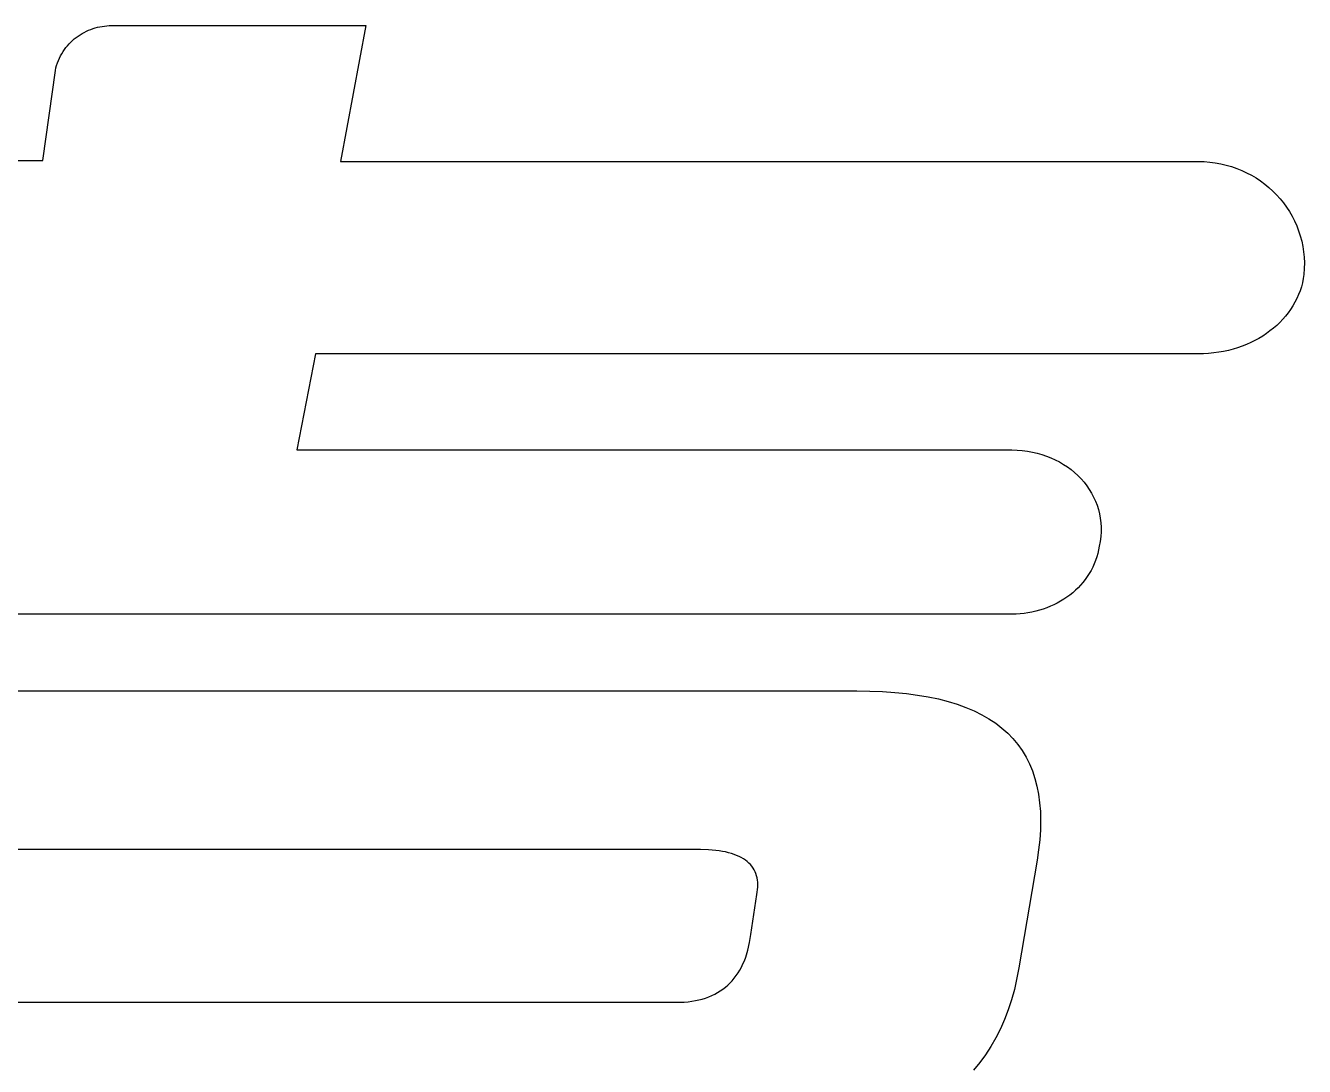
# Model space of a CAD drawing. Header units: millimetres. Extents: x 3 to 237, y -203 to -4.
# Drawn here: x 107.832 to 110.584, y -200.278 to -198.039 of the extents above; entities that cross this region are included whole.
import ezdxf

# ---------------------------------------------------------------- set-up
doc = ezdxf.new("R2010")
doc.units = ezdxf.units.MM
doc.layers.add('BLUETHIRTYONE', color=171, linetype='CONTINUOUS')
doc.layers.add('RED', color=14, linetype='CONTINUOUS')

msp = doc.modelspace()

# ---------------------------------------------------------------- linework, layer by layer
at = {"layer": 'BLUETHIRTYONE', "linetype": 'CONTINUOUS'}
for p, q in [((107.9449, -198.0617), (107.9492, -198.0589)), ((107.9492, -198.0589), (107.9536, -198.0562)), ((107.9536, -198.0562), (107.9581, -198.0537)), ((107.9581, -198.0537), (107.9627, -198.0514)), ((107.9627, -198.0514), (107.9674, -198.0493)), ((107.9674, -198.0493), (107.9721, -198.0474)), ((107.9721, -198.0474), (107.9769, -198.0457)), ((107.9769, -198.0457), (107.9818, -198.0442)), ((107.9818, -198.0442), (107.9867, -198.0428)), ((107.9867, -198.0428), (107.9917, -198.0417)), ((107.9917, -198.0417), (107.9967, -198.0408)), ((107.9967, -198.0408), (108.0017, -198.0401)), ((108.0017, -198.0401), (108.0068, -198.0395)), ((108.0068, -198.0395), (108.0119, -198.0392)), ((108.0119, -198.0392), (108.017, -198.0391)), ((108.017, -198.0391), (108.564, -198.0391)), ((108.564, -198.0391), (108.5097, -198.3314)), ((107.9154, -198.0908), (107.9186, -198.0865)), ((107.9186, -198.0865), (107.9219, -198.0825)), ((107.9219, -198.0825), (107.9254, -198.0786)), ((107.9254, -198.0786), (107.929, -198.0749)), ((107.929, -198.0749), (107.9328, -198.0713)), ((107.9328, -198.0713), (107.9367, -198.0679)), ((107.9367, -198.0679), (107.9408, -198.0647)), ((107.9408, -198.0647), (107.9449, -198.0617)), ((107.9005, -198.1195), (107.9025, -198.1143)), ((107.9025, -198.1143), (107.9047, -198.1093)), ((107.9047, -198.1093), (107.9071, -198.1044)), ((107.9071, -198.1044), (107.9097, -198.0997)), ((107.9097, -198.0997), (107.9125, -198.0952)), ((107.9125, -198.0952), (107.9154, -198.0908)), ((107.8687, -198.3295), (107.8959, -198.1359)), ((107.8959, -198.1359), (107.8972, -198.1303)), ((107.8972, -198.1303), (107.8987, -198.1248)), ((107.8987, -198.1248), (107.9005, -198.1195)), ((105.8102, -198.3295), (107.8687, -198.3295)), ((108.5097, -198.3314), (110.3552, -198.3314)), ((110.3552, -198.3314), (110.3677, -198.3317)), ((110.3677, -198.3317), (110.3799, -198.3327)), ((110.3799, -198.3327), (110.392, -198.3342)), ((110.392, -198.3342), (110.4039, -198.3364)), ((110.4039, -198.3364), (110.4155, -198.3391)), ((110.4155, -198.3391), (110.4269, -198.3424)), ((110.4269, -198.3424), (110.4381, -198.3463)), ((110.4381, -198.3463), (110.4489, -198.3507)), ((110.4489, -198.3507), (110.4595, -198.3556)), ((110.4595, -198.3556), (110.4697, -198.361)), ((110.4697, -198.361), (110.4797, -198.3669)), ((110.4797, -198.3669), (110.4893, -198.3732)), ((110.4893, -198.3732), (110.4985, -198.38)), ((110.4985, -198.38), (110.5073, -198.3873)), ((110.5073, -198.3873), (110.5158, -198.395)), ((110.5158, -198.395), (110.5238, -198.403)), ((110.5238, -198.403), (110.5314, -198.4115)), ((110.5314, -198.4115), (110.5386, -198.4203)), ((110.5386, -198.4203), (110.5453, -198.4295)), ((110.5453, -198.4295), (110.5515, -198.4391)), ((110.5515, -198.4391), (110.5573, -198.4489)), ((110.5573, -198.4489), (110.5625, -198.4591)), ((110.5625, -198.4591), (110.5672, -198.4696)), ((110.5672, -198.4696), (110.5713, -198.4803)), ((110.5713, -198.4803), (110.5749, -198.4913)), ((110.5749, -198.4913), (110.5779, -198.5026)), ((110.5779, -198.5026), (110.5803, -198.5141)), ((110.5803, -198.5141), (110.5821, -198.5258)), ((110.5821, -198.5258), (110.5833, -198.5376)), ((110.5833, -198.5376), (110.5838, -198.5497)), ((110.5838, -198.5497), (110.5836, -198.5619)), ((110.5814, -198.5833), (110.5795, -198.5922)), ((110.5828, -198.5743), (110.5814, -198.5833)), ((110.5836, -198.5619), (110.5828, -198.5743)), ((110.5744, -198.6095), (110.5712, -198.6178)), ((110.5772, -198.6009), (110.5744, -198.6095)), ((110.5795, -198.5922), (110.5772, -198.6009)), ((110.5635, -198.634), (110.559, -198.6419)), ((110.5675, -198.626), (110.5635, -198.634)), ((110.5712, -198.6178), (110.5675, -198.626)), ((110.5432, -198.664), (110.5372, -198.6709)), ((110.5489, -198.6568), (110.5432, -198.664)), ((110.5541, -198.6495), (110.5489, -198.6568)), ((110.559, -198.6419), (110.5541, -198.6495)), ((110.5171, -198.6902), (110.5097, -198.696)), ((110.5241, -198.684), (110.5171, -198.6902)), ((110.5309, -198.6776), (110.5241, -198.684)), ((110.5372, -198.6709), (110.5309, -198.6776)), ((110.4683, -198.721), (110.4591, -198.725)), ((110.4771, -198.7166), (110.4683, -198.721)), ((110.4857, -198.7119), (110.4771, -198.7166)), ((110.494, -198.7069), (110.4857, -198.7119)), ((110.502, -198.7016), (110.494, -198.7069)), ((110.5097, -198.696), (110.502, -198.7016)), ((108.4554, -198.7451), (108.4157, -198.952)), ((110.3552, -198.7451), (108.4554, -198.7451)), ((110.3665, -198.7449), (110.3552, -198.7451)), ((110.3776, -198.7443), (110.3665, -198.7449)), ((110.3885, -198.7432), (110.3776, -198.7443)), ((110.3993, -198.7418), (110.3885, -198.7432)), ((110.4098, -198.7399), (110.3993, -198.7418)), ((110.4201, -198.7377), (110.4098, -198.7399)), ((110.4302, -198.7351), (110.4201, -198.7377)), ((110.4401, -198.7321), (110.4302, -198.7351)), ((110.4498, -198.7287), (110.4401, -198.7321)), ((110.4591, -198.725), (110.4498, -198.7287)), ((108.4157, -198.952), (109.9544, -198.952)), ((109.9544, -198.952), (109.9657, -198.9523)), ((109.9657, -198.9523), (109.9767, -198.9531)), ((109.9767, -198.9531), (109.9876, -198.9545)), ((109.9876, -198.9545), (109.9983, -198.9564)), ((109.9983, -198.9564), (110.0087, -198.9588)), ((110.0087, -198.9588), (110.0188, -198.9617)), ((110.0188, -198.9617), (110.0287, -198.965)), ((110.0287, -198.965), (110.0384, -198.9689)), ((110.0384, -198.9689), (110.0477, -198.9731)), ((110.0477, -198.9731), (110.0567, -198.9778)), ((110.0567, -198.9778), (110.0653, -198.9829)), ((110.0653, -198.9829), (110.0737, -198.9885)), ((110.0737, -198.9885), (110.0816, -198.9943)), ((110.0816, -198.9943), (110.0892, -199.0006)), ((110.0892, -199.0006), (110.0964, -199.0072)), ((110.0964, -199.0072), (110.1031, -199.0142)), ((110.1031, -199.0142), (110.1095, -199.0215)), ((110.1095, -199.0215), (110.1154, -199.029)), ((110.1154, -199.029), (110.1208, -199.0369)), ((110.1208, -199.0369), (110.1258, -199.0451)), ((110.1258, -199.0451), (110.1302, -199.0535)), ((110.1302, -199.0535), (110.1342, -199.0621)), ((110.1342, -199.0621), (110.1376, -199.071)), ((110.1376, -199.071), (110.1405, -199.0801)), ((110.1405, -199.0801), (110.1429, -199.0894)), ((110.1429, -199.0894), (110.1446, -199.0989)), ((110.1446, -199.0989), (110.1458, -199.1086)), ((110.1463, -199.1284), (110.1456, -199.1384)), ((110.1458, -199.1086), (110.1464, -199.1184)), ((110.1464, -199.1184), (110.1463, -199.1284)), ((110.1423, -199.1589), (110.1409, -199.1668)), ((110.1443, -199.1486), (110.1423, -199.1589)), ((110.1456, -199.1384), (110.1443, -199.1486)), ((110.1345, -199.1897), (110.1316, -199.197)), ((110.137, -199.1822), (110.1345, -199.1897)), ((110.1391, -199.1746), (110.137, -199.1822)), ((110.1409, -199.1668), (110.1391, -199.1746)), ((110.1248, -199.211), (110.1209, -199.2178)), ((110.1283, -199.2041), (110.1248, -199.211)), ((110.1316, -199.197), (110.1283, -199.2041)), ((110.1021, -199.2427), (110.0967, -199.2484)), ((110.1072, -199.2368), (110.1021, -199.2427)), ((110.1121, -199.2306), (110.1072, -199.2368)), ((110.1166, -199.2243), (110.1121, -199.2306)), ((110.1209, -199.2178), (110.1166, -199.2243)), ((110.0724, -199.2687), (110.0658, -199.2732)), ((110.0789, -199.264), (110.0724, -199.2687)), ((110.0851, -199.259), (110.0789, -199.264)), ((110.091, -199.2538), (110.0851, -199.259)), ((110.0967, -199.2484), (110.091, -199.2538)), ((110.0055, -199.2989), (109.9973, -199.3007)), ((110.0137, -199.2967), (110.0055, -199.2989)), ((110.0216, -199.2942), (110.0137, -199.2967)), ((110.0294, -199.2914), (110.0216, -199.2942)), ((110.0371, -199.2883), (110.0294, -199.2914)), ((110.0445, -199.285), (110.0371, -199.2883)), ((110.0518, -199.2813), (110.0445, -199.285)), ((110.0589, -199.2774), (110.0518, -199.2813)), ((110.0658, -199.2732), (110.0589, -199.2774)), ((109.9544, -199.305), (106.1025, -199.305)), ((109.9632, -199.3049), (109.9544, -199.305)), ((109.9718, -199.3043), (109.9632, -199.3049)), ((109.9804, -199.3035), (109.9718, -199.3043)), ((109.9889, -199.3023), (109.9804, -199.3035)), ((109.9973, -199.3007), (109.9889, -199.3023)), ((106.3301, -199.4702), (109.6203, -199.4702)), ((109.6203, -199.4702), (109.6488, -199.4705)), ((109.6488, -199.4705), (109.6761, -199.4716)), ((109.6761, -199.4716), (109.7023, -199.4734)), ((109.7023, -199.4734), (109.7274, -199.4759)), ((109.7274, -199.4759), (109.7514, -199.4791)), ((109.7514, -199.4791), (109.7743, -199.483)), ((109.7743, -199.483), (109.7962, -199.4876)), ((109.7962, -199.4876), (109.817, -199.4929)), ((109.817, -199.4929), (109.8367, -199.499)), ((109.8367, -199.499), (109.8553, -199.5057)), ((109.8553, -199.5057), (109.8729, -199.5132)), ((109.8729, -199.5132), (109.8895, -199.5214)), ((109.8895, -199.5214), (109.905, -199.5303)), ((109.905, -199.5303), (109.9194, -199.5399)), ((109.9194, -199.5399), (109.9328, -199.5502)), ((109.9328, -199.5502), (109.9453, -199.5613)), ((109.9453, -199.5613), (109.9566, -199.573)), ((109.9566, -199.573), (109.967, -199.5855)), ((109.967, -199.5855), (109.9764, -199.5986)), ((109.9764, -199.5986), (109.9847, -199.6125)), ((109.9847, -199.6125), (109.9921, -199.6271)), ((109.9921, -199.6271), (109.9984, -199.6424)), ((109.9984, -199.6424), (110.0038, -199.6584)), ((110.0038, -199.6584), (110.0082, -199.6751)), ((110.0082, -199.6751), (110.0116, -199.6926)), ((110.0116, -199.6926), (110.014, -199.7107)), ((110.014, -199.7107), (110.0155, -199.7296)), ((110.0155, -199.7296), (110.016, -199.7492)), ((110.016, -199.7492), (110.0156, -199.7694)), ((110.0142, -199.7904), (110.0119, -199.8121)), ((110.0156, -199.7694), (110.0142, -199.7904)), ((109.2842, -199.8118), (106.5556, -199.8118)), ((109.3012, -199.8122), (109.2842, -199.8118)), ((109.3169, -199.8135), (109.3012, -199.8122)), ((109.3243, -199.8144), (109.3169, -199.8135)), ((109.3314, -199.8155), (109.3243, -199.8144)), ((109.3381, -199.8168), (109.3314, -199.8155)), ((109.3445, -199.8184), (109.3381, -199.8168)), ((109.3507, -199.8201), (109.3445, -199.8184)), ((109.3565, -199.822), (109.3507, -199.8201)), ((109.362, -199.8241), (109.3565, -199.822)), ((110.0119, -199.8121), (110.0087, -199.8346)), ((109.3671, -199.8264), (109.362, -199.8241)), ((109.372, -199.8289), (109.3671, -199.8264)), ((109.3765, -199.8315), (109.372, -199.8289)), ((109.3808, -199.8344), (109.3765, -199.8315)), ((109.3847, -199.8374), (109.3808, -199.8344)), ((109.3883, -199.8406), (109.3847, -199.8374)), ((109.3916, -199.844), (109.3883, -199.8406)), ((109.3946, -199.8475), (109.3916, -199.844)), ((109.3973, -199.8513), (109.3946, -199.8475)), ((110.0087, -199.8346), (109.969, -200.0661)), ((109.3996, -199.8552), (109.3973, -199.8513)), ((109.4017, -199.8592), (109.3996, -199.8552)), ((109.4035, -199.8634), (109.4017, -199.8592)), ((109.4049, -199.8678), (109.4035, -199.8634)), ((109.406, -199.8724), (109.4049, -199.8678)), ((109.4068, -199.8771), (109.406, -199.8724)), ((109.4074, -199.882), (109.4068, -199.8771)), ((109.4053, -199.9086), (109.4063, -199.903)), ((109.4063, -199.903), (109.407, -199.8975)), ((109.407, -199.8975), (109.4075, -199.8922)), ((109.4076, -199.887), (109.4074, -199.882)), ((109.4075, -199.8922), (109.4076, -199.887)), ((109.3928, -199.994), (109.4053, -199.9086)), ((109.3861, -200.0281), (109.3899, -200.0116)), ((109.3899, -200.0116), (109.3928, -199.994)), ((109.3814, -200.0434), (109.3861, -200.0281)), ((109.3689, -200.0708), (109.3724, -200.0644)), ((109.3724, -200.0644), (109.3756, -200.0577)), ((109.3756, -200.0577), (109.3786, -200.0507)), ((109.3786, -200.0507), (109.3814, -200.0434)), ((109.969, -200.0661), (109.9597, -200.1127)), ((109.3479, -200.0986), (109.3525, -200.0936)), ((109.3525, -200.0936), (109.357, -200.0883)), ((109.357, -200.0883), (109.3612, -200.0828)), ((109.3612, -200.0828), (109.3652, -200.0769)), ((109.3652, -200.0769), (109.3689, -200.0708)), ((109.3084, -200.1257), (109.3148, -200.1227)), ((109.3148, -200.1227), (109.3209, -200.1194)), ((109.3209, -200.1194), (109.3268, -200.1158)), ((109.3268, -200.1158), (109.3324, -200.112)), ((109.3324, -200.112), (109.3378, -200.1078)), ((109.3378, -200.1078), (109.3429, -200.1034)), ((109.3429, -200.1034), (109.3479, -200.0986)), ((109.9597, -200.1127), (109.9536, -200.1349)), ((106.5034, -200.1401), (109.232, -200.1401)), ((109.232, -200.1401), (109.2407, -200.14)), ((109.2407, -200.14), (109.2492, -200.1396)), ((109.2492, -200.1396), (109.2574, -200.1388)), ((109.2574, -200.1388), (109.2654, -200.1378)), ((109.2654, -200.1378), (109.2732, -200.1365)), ((109.2732, -200.1365), (109.2807, -200.1349)), ((109.2807, -200.1349), (109.288, -200.1331)), ((109.288, -200.1331), (109.295, -200.1309)), ((109.295, -200.1309), (109.3018, -200.1285)), ((109.3018, -200.1285), (109.3084, -200.1257)), ((109.9536, -200.1349), (109.9466, -200.1564)), ((109.9387, -200.1771), (109.9298, -200.1972)), ((109.9466, -200.1564), (109.9387, -200.1771)), ((109.9298, -200.1972), (109.92, -200.2164)), ((109.9093, -200.235), (109.8977, -200.2528)), ((109.92, -200.2164), (109.9093, -200.235)), ((109.8977, -200.2528), (109.8851, -200.2699)), ((109.8851, -200.2699), (109.8716, -200.2862))]:
    msp.add_line(p, q, dxfattribs=at)
at = {"layer": 'RED', "linetype": 'CONTINUOUS'}
for p, q in [((107.9449, -198.0617), (107.9492, -198.0589)), ((107.9492, -198.0589), (107.9536, -198.0562)), ((107.9536, -198.0562), (107.9581, -198.0537)), ((107.9581, -198.0537), (107.9627, -198.0514)), ((107.9627, -198.0514), (107.9674, -198.0493)), ((107.9674, -198.0493), (107.9721, -198.0474)), ((107.9721, -198.0474), (107.9769, -198.0457)), ((107.9769, -198.0457), (107.9818, -198.0442)), ((107.9818, -198.0442), (107.9867, -198.0428)), ((107.9867, -198.0428), (107.9917, -198.0417)), ((107.9917, -198.0417), (107.9967, -198.0408)), ((107.9967, -198.0408), (108.0017, -198.0401)), ((108.0017, -198.0401), (108.0068, -198.0395)), ((108.0068, -198.0395), (108.0119, -198.0392)), ((108.0119, -198.0392), (108.017, -198.0391)), ((108.017, -198.0391), (108.564, -198.0391)), ((108.564, -198.0391), (108.5097, -198.3314)), ((107.9154, -198.0908), (107.9186, -198.0865)), ((107.9186, -198.0865), (107.9219, -198.0825)), ((107.9219, -198.0825), (107.9254, -198.0786)), ((107.9254, -198.0786), (107.929, -198.0749)), ((107.929, -198.0749), (107.9328, -198.0713)), ((107.9328, -198.0713), (107.9367, -198.0679)), ((107.9367, -198.0679), (107.9408, -198.0647)), ((107.9408, -198.0647), (107.9449, -198.0617)), ((107.9005, -198.1195), (107.9025, -198.1143)), ((107.9025, -198.1143), (107.9047, -198.1093)), ((107.9047, -198.1093), (107.9071, -198.1044)), ((107.9071, -198.1044), (107.9097, -198.0997)), ((107.9097, -198.0997), (107.9125, -198.0952)), ((107.9125, -198.0952), (107.9154, -198.0908)), ((107.8687, -198.3295), (107.8959, -198.1359)), ((107.8959, -198.1359), (107.8972, -198.1303)), ((107.8972, -198.1303), (107.8987, -198.1248)), ((107.8987, -198.1248), (107.9005, -198.1195)), ((105.8102, -198.3295), (107.8687, -198.3295)), ((108.5097, -198.3314), (110.3552, -198.3314)), ((110.3552, -198.3314), (110.3677, -198.3317)), ((110.3677, -198.3317), (110.3799, -198.3327)), ((110.3799, -198.3327), (110.392, -198.3342)), ((110.392, -198.3342), (110.4039, -198.3364)), ((110.4039, -198.3364), (110.4155, -198.3391)), ((110.4155, -198.3391), (110.4269, -198.3424)), ((110.4269, -198.3424), (110.4381, -198.3463)), ((110.4381, -198.3463), (110.4489, -198.3507)), ((110.4489, -198.3507), (110.4595, -198.3556)), ((110.4595, -198.3556), (110.4697, -198.361)), ((110.4697, -198.361), (110.4797, -198.3669)), ((110.4797, -198.3669), (110.4893, -198.3732)), ((110.4893, -198.3732), (110.4985, -198.38)), ((110.4985, -198.38), (110.5073, -198.3873)), ((110.5073, -198.3873), (110.5158, -198.395)), ((110.5158, -198.395), (110.5238, -198.403)), ((110.5238, -198.403), (110.5314, -198.4115)), ((110.5314, -198.4115), (110.5386, -198.4203)), ((110.5386, -198.4203), (110.5453, -198.4295)), ((110.5453, -198.4295), (110.5515, -198.4391)), ((110.5515, -198.4391), (110.5573, -198.4489)), ((110.5573, -198.4489), (110.5625, -198.4591)), ((110.5625, -198.4591), (110.5672, -198.4696)), ((110.5672, -198.4696), (110.5713, -198.4803)), ((110.5713, -198.4803), (110.5749, -198.4913)), ((110.5749, -198.4913), (110.5779, -198.5026)), ((110.5779, -198.5026), (110.5803, -198.5141)), ((110.5803, -198.5141), (110.5821, -198.5258)), ((110.5821, -198.5258), (110.5833, -198.5376)), ((110.5833, -198.5376), (110.5838, -198.5497)), ((110.5838, -198.5497), (110.5836, -198.5619)), ((110.5814, -198.5833), (110.5795, -198.5922)), ((110.5828, -198.5743), (110.5814, -198.5833)), ((110.5836, -198.5619), (110.5828, -198.5743)), ((110.5744, -198.6095), (110.5712, -198.6178)), ((110.5772, -198.6009), (110.5744, -198.6095)), ((110.5795, -198.5922), (110.5772, -198.6009)), ((110.5635, -198.634), (110.559, -198.6419)), ((110.5675, -198.626), (110.5635, -198.634)), ((110.5712, -198.6178), (110.5675, -198.626)), ((110.5432, -198.664), (110.5372, -198.6709)), ((110.5489, -198.6568), (110.5432, -198.664)), ((110.5541, -198.6495), (110.5489, -198.6568)), ((110.559, -198.6419), (110.5541, -198.6495)), ((110.5171, -198.6902), (110.5097, -198.696)), ((110.5241, -198.684), (110.5171, -198.6902)), ((110.5309, -198.6776), (110.5241, -198.684)), ((110.5372, -198.6709), (110.5309, -198.6776)), ((110.4683, -198.721), (110.4591, -198.725)), ((110.4771, -198.7166), (110.4683, -198.721)), ((110.4857, -198.7119), (110.4771, -198.7166)), ((110.494, -198.7069), (110.4857, -198.7119)), ((110.502, -198.7016), (110.494, -198.7069)), ((110.5097, -198.696), (110.502, -198.7016)), ((108.4554, -198.7451), (108.4157, -198.952)), ((110.3552, -198.7451), (108.4554, -198.7451)), ((110.3665, -198.7449), (110.3552, -198.7451)), ((110.3776, -198.7443), (110.3665, -198.7449)), ((110.3885, -198.7432), (110.3776, -198.7443)), ((110.3993, -198.7418), (110.3885, -198.7432)), ((110.4098, -198.7399), (110.3993, -198.7418)), ((110.4201, -198.7377), (110.4098, -198.7399)), ((110.4302, -198.7351), (110.4201, -198.7377)), ((110.4401, -198.7321), (110.4302, -198.7351)), ((110.4498, -198.7287), (110.4401, -198.7321)), ((110.4591, -198.725), (110.4498, -198.7287)), ((108.4157, -198.952), (109.9544, -198.952)), ((109.9544, -198.952), (109.9657, -198.9523)), ((109.9657, -198.9523), (109.9767, -198.9531)), ((109.9767, -198.9531), (109.9876, -198.9545)), ((109.9876, -198.9545), (109.9983, -198.9564)), ((109.9983, -198.9564), (110.0087, -198.9588)), ((110.0087, -198.9588), (110.0188, -198.9617)), ((110.0188, -198.9617), (110.0287, -198.965)), ((110.0287, -198.965), (110.0384, -198.9689)), ((110.0384, -198.9689), (110.0477, -198.9731)), ((110.0477, -198.9731), (110.0567, -198.9778)), ((110.0567, -198.9778), (110.0653, -198.9829)), ((110.0653, -198.9829), (110.0737, -198.9885)), ((110.0737, -198.9885), (110.0816, -198.9943)), ((110.0816, -198.9943), (110.0892, -199.0006)), ((110.0892, -199.0006), (110.0964, -199.0072)), ((110.0964, -199.0072), (110.1031, -199.0142)), ((110.1031, -199.0142), (110.1095, -199.0215)), ((110.1095, -199.0215), (110.1154, -199.029)), ((110.1154, -199.029), (110.1208, -199.0369)), ((110.1208, -199.0369), (110.1258, -199.0451)), ((110.1258, -199.0451), (110.1302, -199.0535)), ((110.1302, -199.0535), (110.1342, -199.0621)), ((110.1342, -199.0621), (110.1376, -199.071)), ((110.1376, -199.071), (110.1405, -199.0801)), ((110.1405, -199.0801), (110.1429, -199.0894)), ((110.1429, -199.0894), (110.1446, -199.0989)), ((110.1446, -199.0989), (110.1458, -199.1086)), ((110.1463, -199.1284), (110.1456, -199.1384)), ((110.1458, -199.1086), (110.1464, -199.1184)), ((110.1464, -199.1184), (110.1463, -199.1284)), ((110.1423, -199.1589), (110.1409, -199.1668)), ((110.1443, -199.1486), (110.1423, -199.1589)), ((110.1456, -199.1384), (110.1443, -199.1486)), ((110.1345, -199.1897), (110.1316, -199.197)), ((110.137, -199.1822), (110.1345, -199.1897)), ((110.1391, -199.1746), (110.137, -199.1822)), ((110.1409, -199.1668), (110.1391, -199.1746)), ((110.1248, -199.211), (110.1209, -199.2178)), ((110.1283, -199.2041), (110.1248, -199.211)), ((110.1316, -199.197), (110.1283, -199.2041)), ((110.1021, -199.2427), (110.0967, -199.2484)), ((110.1072, -199.2368), (110.1021, -199.2427)), ((110.1121, -199.2306), (110.1072, -199.2368)), ((110.1166, -199.2243), (110.1121, -199.2306)), ((110.1209, -199.2178), (110.1166, -199.2243)), ((110.0724, -199.2687), (110.0658, -199.2732)), ((110.0789, -199.264), (110.0724, -199.2687)), ((110.0851, -199.259), (110.0789, -199.264)), ((110.091, -199.2538), (110.0851, -199.259)), ((110.0967, -199.2484), (110.091, -199.2538)), ((110.0055, -199.2989), (109.9973, -199.3007)), ((110.0137, -199.2967), (110.0055, -199.2989)), ((110.0216, -199.2942), (110.0137, -199.2967)), ((110.0294, -199.2914), (110.0216, -199.2942)), ((110.0371, -199.2883), (110.0294, -199.2914)), ((110.0445, -199.285), (110.0371, -199.2883)), ((110.0518, -199.2813), (110.0445, -199.285)), ((110.0589, -199.2774), (110.0518, -199.2813)), ((110.0658, -199.2732), (110.0589, -199.2774)), ((109.9544, -199.305), (106.1025, -199.305)), ((109.9632, -199.3049), (109.9544, -199.305)), ((109.9718, -199.3043), (109.9632, -199.3049)), ((109.9804, -199.3035), (109.9718, -199.3043)), ((109.9889, -199.3023), (109.9804, -199.3035)), ((109.9973, -199.3007), (109.9889, -199.3023)), ((106.3301, -199.4702), (109.6203, -199.4702)), ((109.6203, -199.4702), (109.6488, -199.4705)), ((109.6488, -199.4705), (109.6761, -199.4716)), ((109.6761, -199.4716), (109.7023, -199.4734)), ((109.7023, -199.4734), (109.7274, -199.4759)), ((109.7274, -199.4759), (109.7514, -199.4791)), ((109.7514, -199.4791), (109.7743, -199.483)), ((109.7743, -199.483), (109.7962, -199.4876)), ((109.7962, -199.4876), (109.817, -199.4929)), ((109.817, -199.4929), (109.8367, -199.499)), ((109.8367, -199.499), (109.8553, -199.5057)), ((109.8553, -199.5057), (109.8729, -199.5132)), ((109.8729, -199.5132), (109.8895, -199.5214)), ((109.8895, -199.5214), (109.905, -199.5303)), ((109.905, -199.5303), (109.9194, -199.5399)), ((109.9194, -199.5399), (109.9328, -199.5502)), ((109.9328, -199.5502), (109.9453, -199.5613)), ((109.9453, -199.5613), (109.9566, -199.573)), ((109.9566, -199.573), (109.967, -199.5855)), ((109.967, -199.5855), (109.9764, -199.5986)), ((109.9764, -199.5986), (109.9847, -199.6125)), ((109.9847, -199.6125), (109.9921, -199.6271)), ((109.9921, -199.6271), (109.9984, -199.6424)), ((109.9984, -199.6424), (110.0038, -199.6584)), ((110.0038, -199.6584), (110.0082, -199.6751)), ((110.0082, -199.6751), (110.0116, -199.6926)), ((110.0116, -199.6926), (110.014, -199.7107)), ((110.014, -199.7107), (110.0155, -199.7296)), ((110.0155, -199.7296), (110.016, -199.7492)), ((110.016, -199.7492), (110.0156, -199.7694)), ((110.0142, -199.7904), (110.0119, -199.8121)), ((110.0156, -199.7694), (110.0142, -199.7904)), ((109.2842, -199.8118), (106.5556, -199.8118)), ((109.3012, -199.8122), (109.2842, -199.8118)), ((109.3169, -199.8135), (109.3012, -199.8122)), ((109.3243, -199.8144), (109.3169, -199.8135)), ((109.3314, -199.8155), (109.3243, -199.8144)), ((109.3381, -199.8168), (109.3314, -199.8155)), ((109.3445, -199.8184), (109.3381, -199.8168)), ((109.3507, -199.8201), (109.3445, -199.8184)), ((109.3565, -199.822), (109.3507, -199.8201)), ((109.362, -199.8241), (109.3565, -199.822)), ((110.0119, -199.8121), (110.0087, -199.8346)), ((109.3671, -199.8264), (109.362, -199.8241)), ((109.372, -199.8289), (109.3671, -199.8264)), ((109.3765, -199.8315), (109.372, -199.8289)), ((109.3808, -199.8344), (109.3765, -199.8315)), ((109.3847, -199.8374), (109.3808, -199.8344)), ((109.3883, -199.8406), (109.3847, -199.8374)), ((109.3916, -199.844), (109.3883, -199.8406)), ((109.3946, -199.8475), (109.3916, -199.844)), ((109.3973, -199.8513), (109.3946, -199.8475)), ((110.0087, -199.8346), (109.969, -200.0661)), ((109.3996, -199.8552), (109.3973, -199.8513)), ((109.4017, -199.8592), (109.3996, -199.8552)), ((109.4035, -199.8634), (109.4017, -199.8592)), ((109.4049, -199.8678), (109.4035, -199.8634)), ((109.406, -199.8724), (109.4049, -199.8678)), ((109.4068, -199.8771), (109.406, -199.8724)), ((109.4074, -199.882), (109.4068, -199.8771)), ((109.4053, -199.9086), (109.4063, -199.903)), ((109.4063, -199.903), (109.407, -199.8975)), ((109.407, -199.8975), (109.4075, -199.8922)), ((109.4076, -199.887), (109.4074, -199.882)), ((109.4075, -199.8922), (109.4076, -199.887)), ((109.3928, -199.994), (109.4053, -199.9086)), ((109.3861, -200.0281), (109.3899, -200.0116)), ((109.3899, -200.0116), (109.3928, -199.994)), ((109.3814, -200.0434), (109.3861, -200.0281)), ((109.3689, -200.0708), (109.3724, -200.0644)), ((109.3724, -200.0644), (109.3756, -200.0577)), ((109.3756, -200.0577), (109.3786, -200.0507)), ((109.3786, -200.0507), (109.3814, -200.0434)), ((109.969, -200.0661), (109.9597, -200.1127)), ((109.3479, -200.0986), (109.3525, -200.0936)), ((109.3525, -200.0936), (109.357, -200.0883)), ((109.357, -200.0883), (109.3612, -200.0828)), ((109.3612, -200.0828), (109.3652, -200.0769)), ((109.3652, -200.0769), (109.3689, -200.0708)), ((109.3084, -200.1257), (109.3148, -200.1227)), ((109.3148, -200.1227), (109.3209, -200.1194)), ((109.3209, -200.1194), (109.3268, -200.1158)), ((109.3268, -200.1158), (109.3324, -200.112)), ((109.3324, -200.112), (109.3378, -200.1078)), ((109.3378, -200.1078), (109.3429, -200.1034)), ((109.3429, -200.1034), (109.3479, -200.0986)), ((109.9597, -200.1127), (109.9536, -200.1349)), ((106.5034, -200.1401), (109.232, -200.1401)), ((109.232, -200.1401), (109.2407, -200.14)), ((109.2407, -200.14), (109.2492, -200.1396)), ((109.2492, -200.1396), (109.2574, -200.1388)), ((109.2574, -200.1388), (109.2654, -200.1378)), ((109.2654, -200.1378), (109.2732, -200.1365)), ((109.2732, -200.1365), (109.2807, -200.1349)), ((109.2807, -200.1349), (109.288, -200.1331)), ((109.288, -200.1331), (109.295, -200.1309)), ((109.295, -200.1309), (109.3018, -200.1285)), ((109.3018, -200.1285), (109.3084, -200.1257)), ((109.9536, -200.1349), (109.9466, -200.1564)), ((109.9387, -200.1771), (109.9298, -200.1972)), ((109.9466, -200.1564), (109.9387, -200.1771)), ((109.9298, -200.1972), (109.92, -200.2164)), ((109.9093, -200.235), (109.8977, -200.2528)), ((109.92, -200.2164), (109.9093, -200.235)), ((109.8977, -200.2528), (109.8851, -200.2699)), ((109.8851, -200.2699), (109.8716, -200.2862))]:
    msp.add_line(p, q, dxfattribs=at)

doc.saveas('drawing.dxf')
